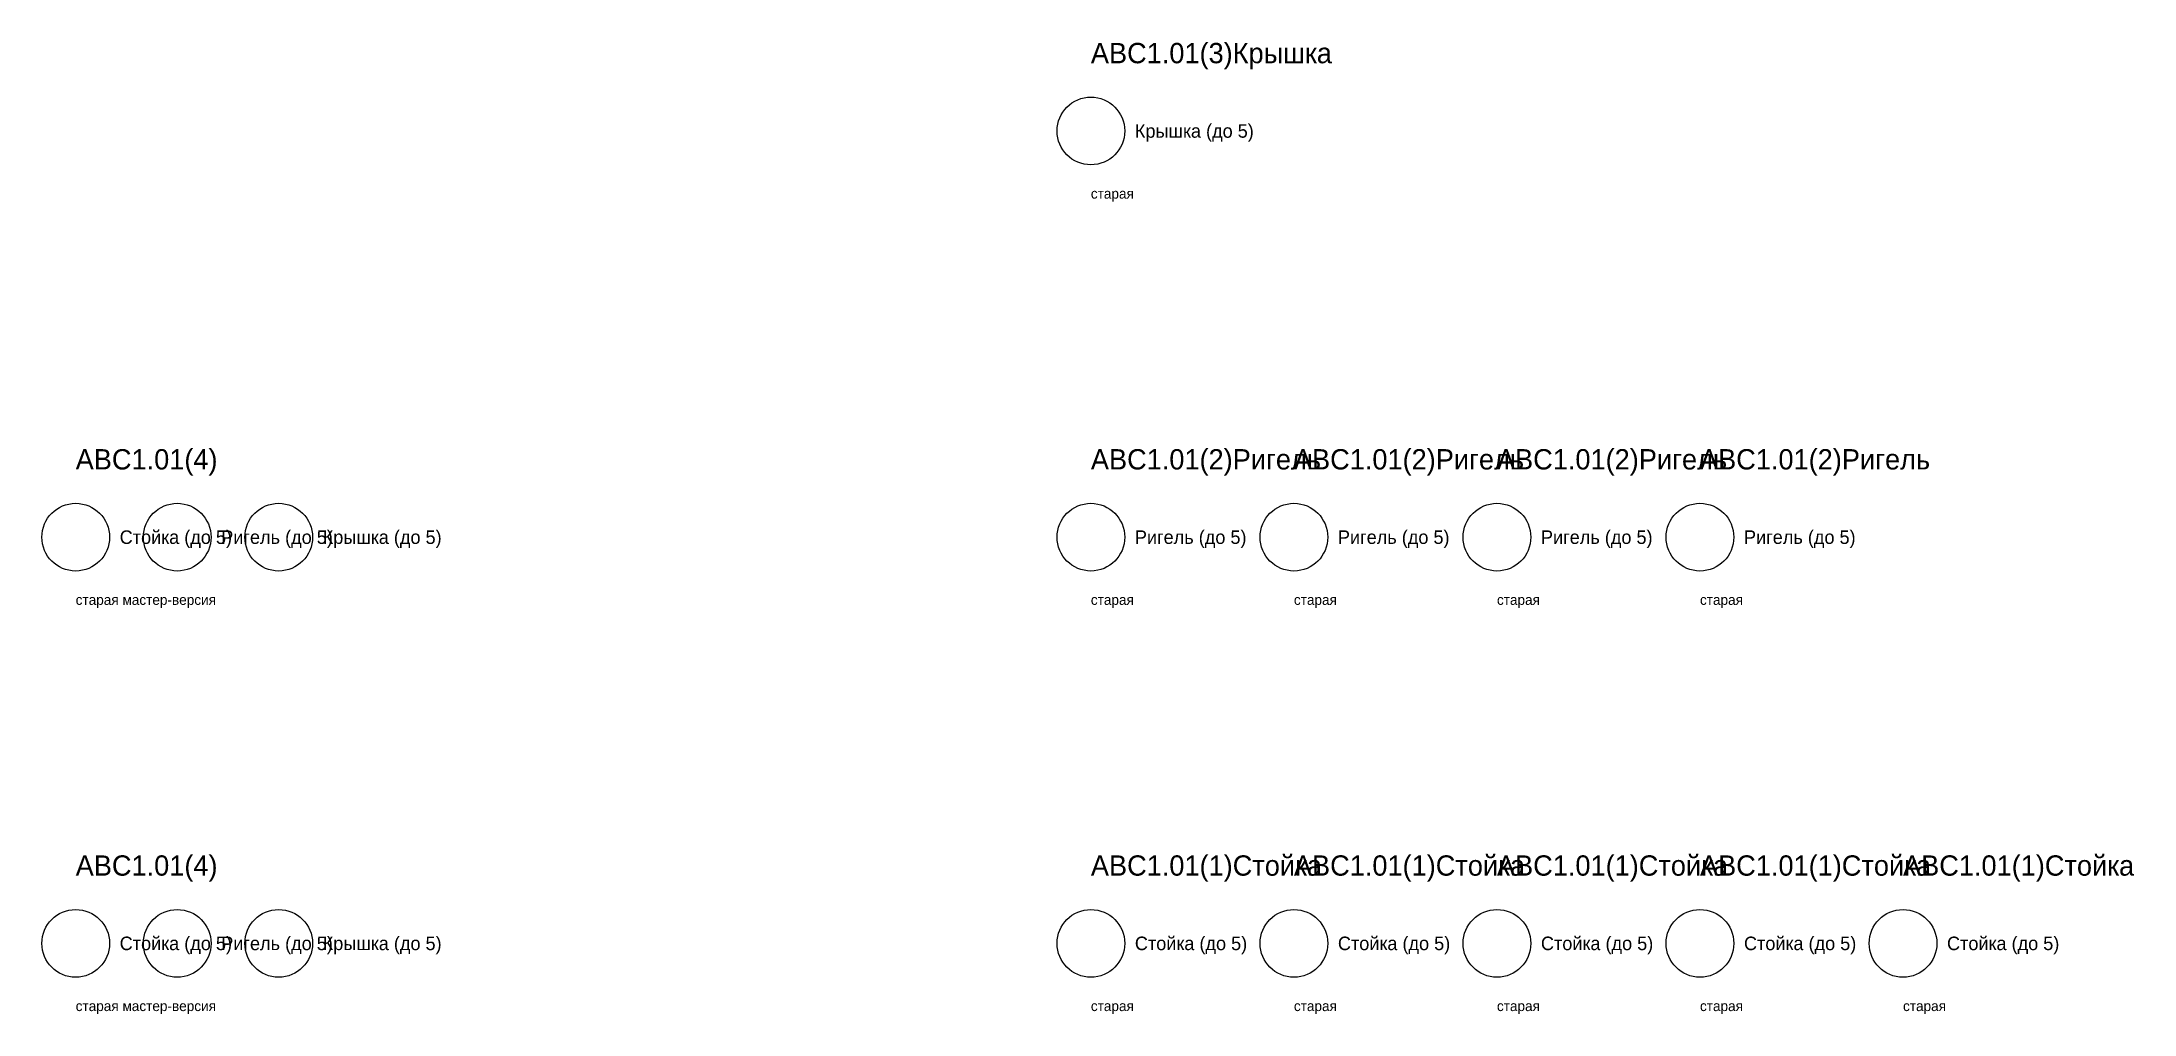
# Model space of a CAD drawing. Header units: millimetres. Extents: x -100 to 22529, y -209 to 2663.
# Drawn here: x -100 to 6083, y -209 to 2663 of the extents above; entities outside this region: 3.
import ezdxf

# ---------------------------------------------------------------- set-up
doc = ezdxf.new("R2010")
doc.units = ezdxf.units.MM

# ---------------------------------------------------------------- blocks, each defined once
blk = doc.blocks.new('Стойка')
blk.add_circle((0, 0), 100)
blk.add_text('Стойка (до 5)', height=40).set_placement((130, -20))
blk = doc.blocks.new('Ригель')
blk.add_circle((0, 0), 100)
blk.add_text('Ригель (до 5)', height=40).set_placement((130, -20))
blk = doc.blocks.new('Крышка')
blk.add_circle((0, 0), 100)
blk.add_text('Крышка (до 5)', height=40).set_placement((130, -20))
blk = doc.blocks.new('ABC1.01(4)')
for name, p in [('Стойка', (0, 0)), ('Ригель', (300, 0)), ('Крышка', (600, 0))]:
    blk.add_blockref(name, p)
for s, height, p in [('ABC1.01(4)', 60, (0, 200)), ('старая мастер-версия', 30, (0, -200))]:
    blk.add_text(s, height=height).set_placement(p)
blk = doc.blocks.new('ABC1.01(1)Стойка')
blk.add_blockref('Стойка', (0, 0))
for s, height, p in [('ABC1.01(1)Стойка', 60, (0, 200)), ('старая', 30, (0, -200))]:
    blk.add_text(s, height=height).set_placement(p)
blk = doc.blocks.new('ABC1.01(2)Ригель')
blk.add_blockref('Ригель', (0, 0))
for s, height, p in [('ABC1.01(2)Ригель', 60, (0, 200)), ('старая', 30, (0, -200))]:
    blk.add_text(s, height=height).set_placement(p)
blk = doc.blocks.new('ABC1.01(3)Крышка')
blk.add_blockref('Крышка', (0, 0))
for s, height, p in [('ABC1.01(3)Крышка', 60, (0, 200)), ('старая', 30, (0, -200))]:
    blk.add_text(s, height=height).set_placement(p)
blk = doc.blocks.new('СБОРКА_1')
blk.add_circle((0, 0), 60)
blk.add_text('СБОРКА_1', height=40).set_placement((80, -15))
blk = doc.blocks.new('ABC1.02(4)Стойка')
blk.add_circle((0, 0), 60)
blk.add_text('ABC1.02(4)Стойка', height=40).set_placement((80, -15))
blk = doc.blocks.new('XYZ1.01(7)Стойка')
blk.add_circle((0, 0), 60)
blk.add_text('XYZ1.01(7)Стойка', height=40).set_placement((80, -15))

msp = doc.modelspace()

# ---------------------------------------------------------------- block references
for name, p in [('ABC1.01(3)Крышка', (3000, 2400)), ('ABC1.01(4)', (0, 1200)), ('ABC1.01(2)Ригель', (3000, 1200)), ('ABC1.01(2)Ригель', (3600, 1200)), ('ABC1.01(2)Ригель', (4200, 1200)), ('ABC1.01(2)Ригель', (4800, 1200)), ('ABC1.01(4)', (0, 0)), ('ABC1.01(1)Стойка', (3000, 0)), ('ABC1.01(1)Стойка', (3600, 0)), ('ABC1.01(1)Стойка', (4200, 0)), ('ABC1.01(1)Стойка', (4800, 0)), ('ABC1.01(1)Стойка', (5400, 0)), ('СБОРКА_1', (20000, 0)), ('ABC1.02(4)Стойка', (21000, 0)), ('XYZ1.01(7)Стойка', (22000, 0))]:
    msp.add_blockref(name, p)

doc.saveas('drawing.dxf')
